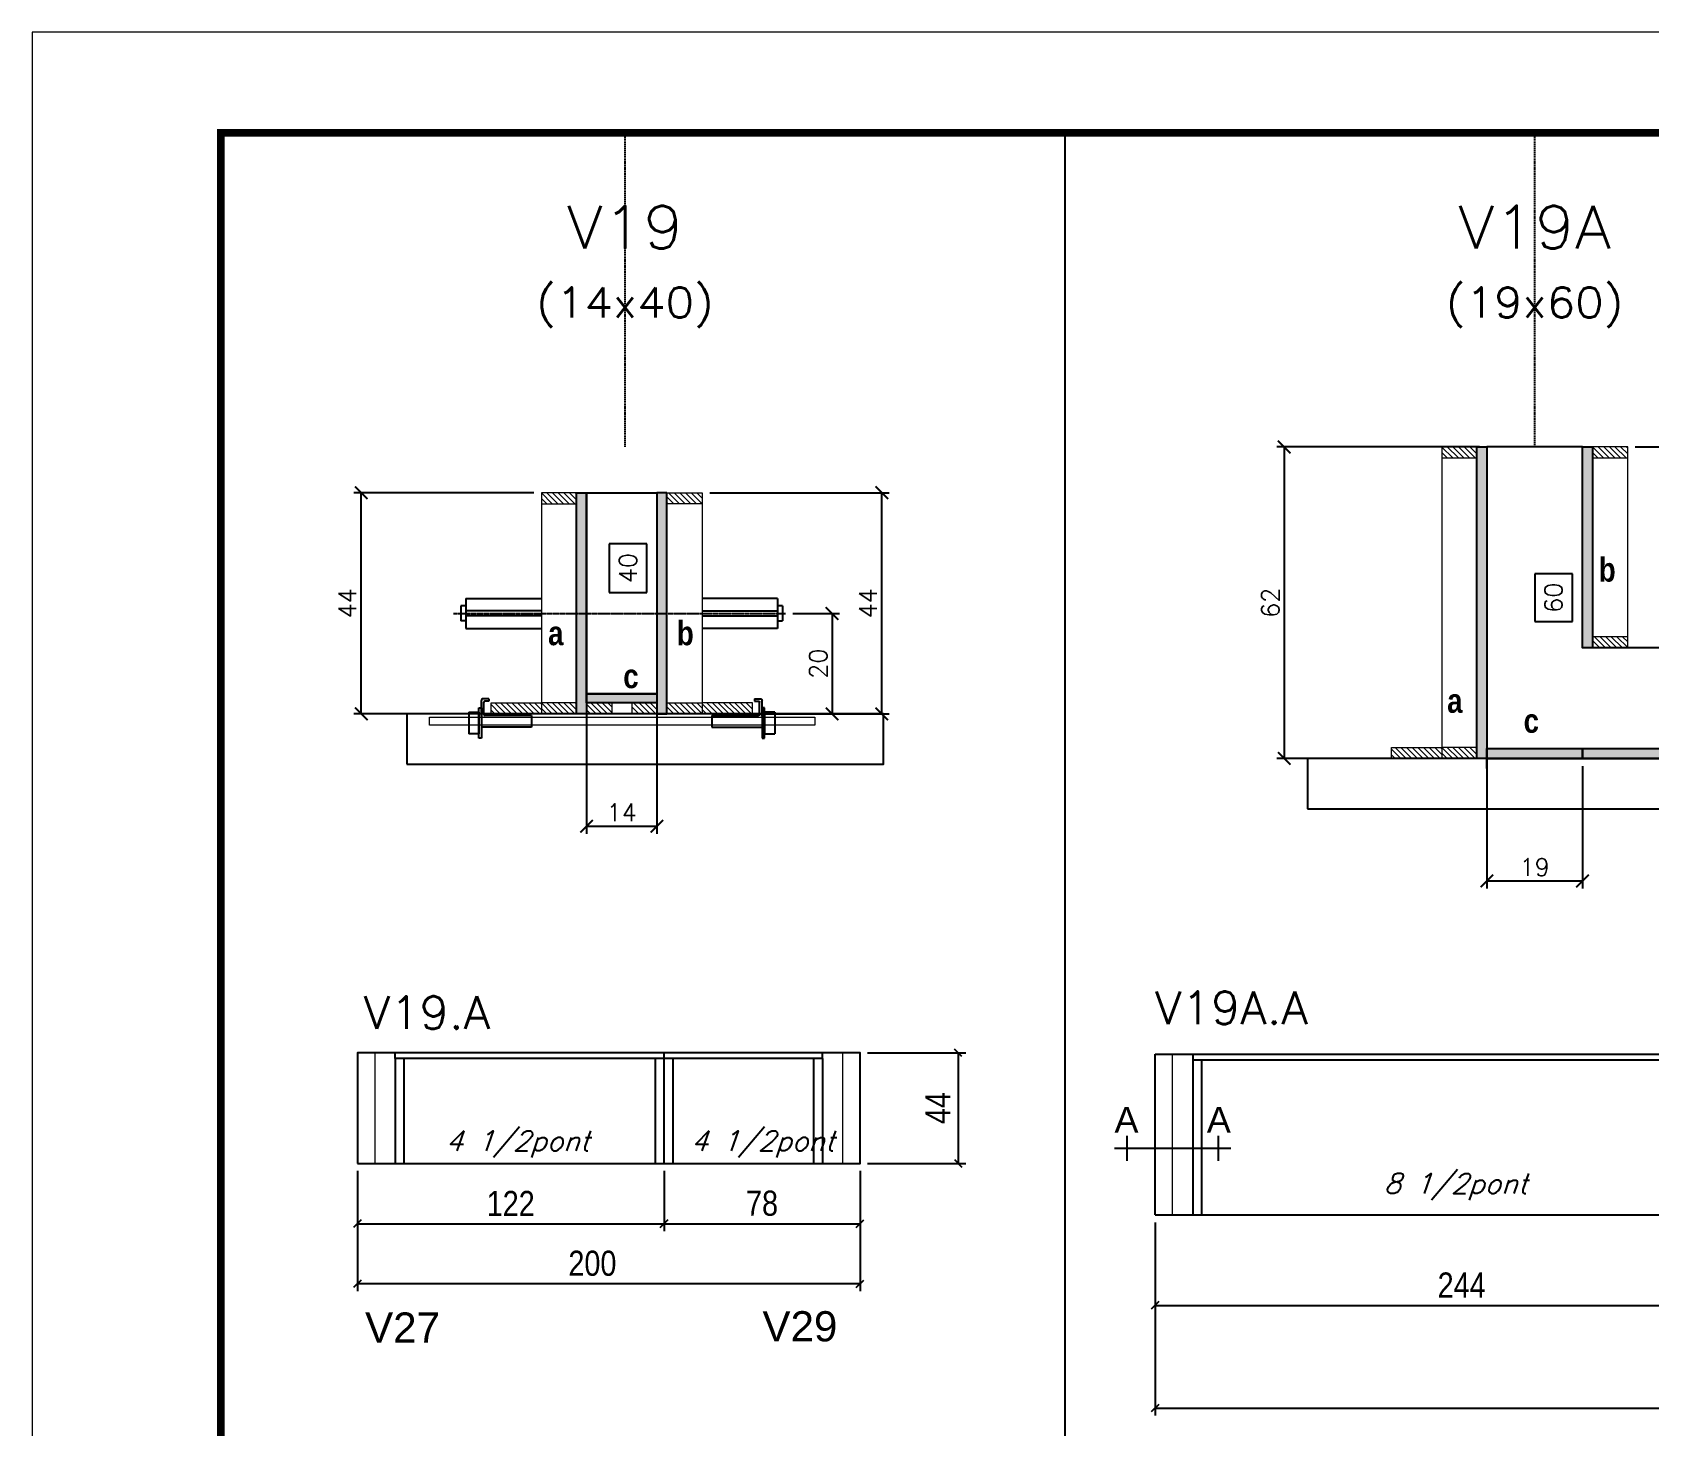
# Model space of a CAD drawing. Extents: x 137137 to 143418, y 10464 to 34486.
# Drawn here: x 138736 to 139379, y 30486 to 31040 of the extents above; entities that cross this region are included whole.
import ezdxf
from ezdxf.enums import TextEntityAlignment as Align

# ---------------------------------------------------------------- set-up
doc = ezdxf.new("R2010")
doc.units = 0
doc.linetypes.add('DASHED', pattern=[0.75, 0.5, -0.25])
doc.linetypes.add('HIDDEN', pattern=[0.375, 0.25, -0.125])
for name, color, linetype in [('5', 5, 'Continuous'), ('barrote', 251, 'Continuous'), ('COTA', 241, 'Continuous'), ('Cota Seção (2x)', 4, 'Continuous'), ('cotas', 4, 'Continuous'), ('detalhes', 4, 'Continuous'), ('Painéis', 200, 'Continuous'), ('presilha', 1, 'Continuous'), ('SARR_2.2x7', 40, 'Continuous'), ('SARR_3.5x7', 81, 'Continuous'), ('TENSOR', 3, 'Continuous'), ('texto', 7, 'Continuous'), ('Texto de Titulo', 7, 'Continuous'), ('Texto Qtd Sarr', 242, 'Continuous')]:
    doc.layers.add(name, color=color, linetype=linetype)
for name, color, linetype, lineweight in [('CONCRETO', 251, 'Continuous', 25), ('Folhas', 255, 'Continuous', 9), ('Hachura', 251, 'Continuous', 9), ('Madeira', 126, 'Continuous', 18), ('Sarr 2.2x7', 40, 'Continuous', 9), ('SARRAFO DE PRESSAO', 251, 'DASHED', 9), ('SCO-___-LAJ', 2, 'Continuous', 0), ('Texto Seção', 7, 'Continuous', 15)]:
    doc.layers.add(name, color=color, linetype=linetype, lineweight=lineweight)
doc.styles.add('ARIAL', font='arial.ttf')
doc.styles.add('COTA TECNICA', font='techl___.ttf', dxfattribs={"height": 10})
doc.styles.add('REGUA-120', font='ROMANS.shx', dxfattribs={"height": 15})
doc.styles.add('Romans', font='romans.shx')
doc.styles.get("Standard").update_dxf_attribs({"font": 'arial.ttf'})
doc.styles.add('TECNICA', font='techb___.ttf', dxfattribs={"height": 10})
doc.dimstyles.new('Cota Seção (2x)', dxfattribs={"dimtxt": 7, "dimasz": 5, "dimexe": 3, "dimexo": 3, "dimgap": 2, "dimtad": 3, "dimdec": 1, "dimlfac": 0.5, "dimzin": 12, "dimdsep": 46, "dimtxsty": 'Romans', "dimblk": 'ARCHTICK', "dimcen": 0, "dimclrd": 4, "dimclre": 4, "dimclrt": 1, "dimadec": 1, "dimazin": 3, "dimtfac": 1, "dimtdec": 1, "dimtmove": 0, "dimatfit": 3, "dimldrblk": 'OBLIQUE', "dimfxl": 1, "dimtolj": 1, "dimtzin": 12, "dimarcsym": 0})
doc.dimstyles.new('Cota Seção interna', dxfattribs={"dimtxt": 7, "dimasz": 6, "dimexe": 0.18, "dimexo": 2, "dimgap": -4, "dimtad": 3, "dimdec": 1, "dimlfac": 0.5, "dimzin": 12, "dimdsep": 46, "dimtxsty": 'Romans', "dimblk": 'ARCHTICK', "dimcen": 0.09, "dimse1": 1, "dimse2": 1, "dimsd1": 1, "dimsd2": 1, "dimclrd": 180, "dimclre": 5, "dimclrt": 1, "dimadec": 0, "dimazin": 3, "dimtfac": 1, "dimtdec": 1, "dimtofl": 0, "dimtmove": 0, "dimatfit": 3, "dimldrblk": 'ARCHTICK', "dimfxl": 1, "dimtolj": 1, "dimtzin": 0, "dimarcsym": 0})
doc.dimstyles.new('PAINEL', dxfattribs={"dimtxt": 10, "dimasz": 3, "dimexe": 3, "dimexo": 3, "dimgap": 3, "dimtad": 1, "dimdec": 1, "dimzin": 12, "dimdsep": 46, "dimtxsty": 'COTA TECNICA', "dimblk1": 'OBLIQUE', "dimblk2": 'OBLIQUE', "dimsah": 1, "dimcen": 0.9, "dimclrd": 4, "dimclre": 4, "dimclrt": 240, "dimadec": 1, "dimazin": 3, "dimtfac": 1, "dimtdec": 1, "dimtmove": 0, "dimatfit": 3, "dimfxl": 1, "dimtolj": 1, "dimtzin": 12, "dimarcsym": 0})
pattern_1 = [(315, (161902.9558, 22539.1741), (1.12253202, 1.12253202), [])]
pattern_2 = [(315, (161912.9558, 22539.1741), (1.12253202, 1.12253202), [])]
pattern_3 = [(315, (162271.2363, 22447.807), (1.12253202, 1.12253202), [])]

# ---------------------------------------------------------------- blocks, each defined once
blk = doc.blocks.new('9999999999')
at = {"layer": 'Folhas'}
blk.add_lwpolyline([(98138.98, 34190.21), (99623.98, 34190.21), (99623.98, 35240.21), (98138.98, 35240.21)], close=True, dxfattribs=at)
at = {"layer": 'Folhas', "color": 30, "const_width": 3}
blk.add_lwpolyline([(98213.98, 34230.21), (99583.98, 34230.21), (99583.98, 35200.21), (98213.98, 35200.21)], close=True, dxfattribs=at)
blk = doc.blocks.new('titulo1')
at = {"layer": 'Defpoints', "color": 252, "linetype": 'HIDDEN', "ltscale": 2}
blk.add_line((0, 0), (0, 125), dxfattribs=at)
at = {"layer": 'Defpoints', "style": 'Romans', "oblique": 15}
blk.add_attdef('FOLHA', text='', height=10, dxfattribs=at).set_placement((0, 15.58), align=Align.MIDDLE_CENTER)
at = {"layer": 'Texto Qtd Sarr', "color": 3, "style": 'Romans', "oblique": 15}
for tag, height, p in [('TITULO', 17, (0, 71.45)), ('SEÇÃO', 12, (0, 41.55))]:
    blk.add_attdef(tag, text='', height=height, dxfattribs=at).set_placement(p, align=Align.MIDDLE_CENTER)
blk = doc.blocks.new('_ArchTick')
at = {"color": 0, "linetype": 'ByBlock', "const_width": 0.15}
blk.add_lwpolyline([(-0.5, -0.5), (0.5, 0.5)], dxfattribs=at)
blk = doc.blocks.new('*D21')
at = {"layer": 'COTA', "color": 4, "lineweight": -2, "transparency": 16777216}
for p, q in [((138935.34, 30856.82), (138863.69, 30856.82)), ((138866.69, 30768.82), (138866.69, 30856.82)), ((138915.34, 30768.82), (138863.69, 30768.82))]:
    blk.add_line(p, q, dxfattribs=at)
at = {"layer": 'Defpoints', "color": 0, "transparency": 16777216}
for p in [(138866.69, 30856.82), (138938.34, 30856.82), (138918.34, 30768.82)]:
    blk.add_point(p, dxfattribs=at)
at = {"layer": 'COTA', "color": 4, "lineweight": -2, "transparency": 16777216, "xscale": 5, "yscale": 5, "zscale": 5}
for p, rotation in [((138866.69, 30856.82), 90), ((138866.69, 30768.82), 270)]:
    blk.add_blockref('_ArchTick', p, dxfattribs=dict(at, rotation=rotation))
at = {"layer": 'COTA', "color": 1, "transparency": 16777216, "insert": (138861.19, 30812.82), "char_height": 7, "attachment_point": 5, "rotation": 90, "style": 'Romans'}
blk.add_mtext('\\A1;44', dxfattribs=at)
blk = doc.blocks.new('_Oblique')
at = {"color": 0, "linetype": 'ByBlock', "lineweight": -2}
blk.add_line((-0.5, -0.5), (0.5, 0.5), dxfattribs=at)
blk = doc.blocks.new('*D22')
at = {"layer": 'COTA', "color": 4, "lineweight": -2, "transparency": 16777216}
for p, q in [((139005.33, 30856.82), (139076.81, 30856.82)), ((139073.81, 30768.82), (139073.81, 30856.82)), ((139025.34, 30768.82), (139076.81, 30768.82))]:
    blk.add_line(p, q, dxfattribs=at)
at = {"layer": 'Defpoints', "color": 0, "transparency": 16777216}
for p in [(139002.33, 30856.82), (139073.81, 30856.82), (139022.34, 30768.82)]:
    blk.add_point(p, dxfattribs=at)
at = {"layer": 'COTA', "color": 4, "lineweight": -2, "transparency": 16777216, "xscale": 5, "yscale": 5, "zscale": 5}
for p, rotation in [((139073.81, 30856.82), 90), ((139073.81, 30768.82), 270)]:
    blk.add_blockref('_ArchTick', p, dxfattribs=dict(at, rotation=rotation))
at = {"layer": 'COTA', "color": 1, "transparency": 16777216, "insert": (139068.31, 30812.82), "char_height": 7, "attachment_point": 5, "rotation": 90, "style": 'Romans'}
blk.add_mtext('\\A1;44', dxfattribs=at)
blk = doc.blocks.new('*D23')
at = {"layer": 'Cota Seção (2x)', "color": 180, "lineweight": -2, "transparency": 16777216}
for p, q in [((138980.34, 30836.48), (138965.34, 30836.48)), ((138965.34, 30836.48), (138965.34, 30817.15)), ((138980.34, 30817.15), (138980.34, 30836.48)), ((138965.34, 30817.15), (138980.34, 30817.15))]:
    blk.add_line(p, q, dxfattribs=at)
at = {"layer": 'Defpoints', "color": 0, "transparency": 16777216}
for p in [(138984.33, 30856.82), (138984.34, 30856.82), (138984.34, 30776.82)]:
    blk.add_point(p, dxfattribs=at)
at = {"layer": 'Cota Seção (2x)', "color": 1, "transparency": 16777216, "insert": (138972.84, 30826.82), "char_height": 7, "attachment_point": 5, "rotation": 90, "style": 'Romans'}
blk.add_mtext('\\A1;40', dxfattribs=at)
blk = doc.blocks.new('PRESILHA METÁLICA 1')
at = {"layer": 'presilha'}
for p, q in [((7.5, 10.64), (7.5, 19.86)), ((12, 21), (8.64, 21)), ((12, 19.5), (9.57, 19.5)), ((12, 21), (12, 19.5)), ((0, 13), (6, 13)), ((0, 13), (0, 0)), ((6, 15.5), (7.5, 15.5)), ((6, -2.5), (6, 15.5)), ((6, 13), (6, 0)), ((7.5, 15.5), (7.5, -2.5)), ((9, 11.57), (9, 18.93)), ((37.5, 11), (9.57, 11)), ((37.5, 11), (37.5, 4.1)), ((6, 0), (0, 0)), ((37.5, 4.1), (7.5, 4.1)), ((7.5, -2.5), (6, -2.5))]:
    blk.add_line(p, q, dxfattribs=at)
for centre, radius, start, end in [((8.64, 19.86), 1.14, 90, 180), ((9.57, 18.93), 0.57, 90, 180), ((9.57, 11.57), 0.57, 180, 270)]:
    blk.add_arc(centre, radius, start, end, dxfattribs=at)
blk = doc.blocks.new('*D24')
at = {"layer": 'COTA', "color": 4, "lineweight": -2, "transparency": 16777216}
for p, q in [((138956.34, 30770.22), (138956.34, 30721.09)), ((138984.34, 30770.22), (138984.34, 30721.09)), ((138956.34, 30724.09), (138984.34, 30724.09))]:
    blk.add_line(p, q, dxfattribs=at)
at = {"layer": 'Defpoints', "color": 0, "transparency": 16777216}
for p in [(138956.34, 30773.22), (138984.34, 30773.22), (138984.34, 30724.09)]:
    blk.add_point(p, dxfattribs=at)
at = {"layer": 'COTA', "color": 4, "lineweight": -2, "transparency": 16777216, "xscale": 5, "yscale": 5, "zscale": 5, "rotation": 180}
blk.add_blockref('_ArchTick', (138956.34, 30724.09), dxfattribs=at)
at = {"layer": 'COTA', "color": 4, "lineweight": -2, "transparency": 16777216, "xscale": 5, "yscale": 5, "zscale": 5}
blk.add_blockref('_ArchTick', (138984.34, 30724.09), dxfattribs=at)
at = {"layer": 'COTA', "color": 1, "transparency": 16777216, "insert": (138970.34, 30729.59), "char_height": 7, "attachment_point": 5, "style": 'Romans'}
blk.add_mtext('\\A1;14', dxfattribs=at)
blk = doc.blocks.new('*D392')
at = {"layer": 'COTA', "color": 4, "lineweight": -2, "transparency": 16777216}
for p, q in [((139038.47, 30808.79), (139057.02, 30808.79)), ((139054.02, 30808.79), (139054.02, 30768.82)), ((139038.47, 30768.82), (139057.02, 30768.82))]:
    blk.add_line(p, q, dxfattribs=at)
at = {"layer": 'Defpoints', "color": 0, "transparency": 16777216}
for p in [(139035.47, 30808.79), (139035.47, 30768.82), (139054.02, 30768.82)]:
    blk.add_point(p, dxfattribs=at)
at = {"layer": 'COTA', "color": 4, "lineweight": -2, "transparency": 16777216, "xscale": 5, "yscale": 5, "zscale": 5}
for p, rotation in [((139054.02, 30808.79), 90), ((139054.02, 30768.82), 270)]:
    blk.add_blockref('_ArchTick', p, dxfattribs=dict(at, rotation=rotation))
at = {"layer": 'COTA', "color": 1, "transparency": 16777216, "insert": (139048.52, 30788.8), "char_height": 7, "attachment_point": 5, "rotation": 90, "style": 'Romans'}
blk.add_mtext('\\A1;20', dxfattribs=at)
blk = doc.blocks.new('*D393')
at = {"layer": 'cotas', "color": 4, "linetype": 'ByBlock', "lineweight": -2, "transparency": 16777216}
for p, q in [((138865.16, 30586.93), (138865.16, 30539.02)), ((139065.16, 30586.93), (139065.16, 30539.02)), ((139065.16, 30542.02), (138865.16, 30542.02))]:
    blk.add_line(p, q, dxfattribs=at)
at = {"layer": 'Defpoints', "color": 0, "linetype": 'ByBlock', "transparency": 16777216}
for p in [(138865.16, 30589.93), (139065.16, 30589.93), (138865.16, 30542.02)]:
    blk.add_point(p, dxfattribs=at)
at = {"layer": 'cotas', "color": 4, "linetype": 'ByBlock', "lineweight": -2, "transparency": 16777216, "xscale": 3, "yscale": 3, "zscale": 3, "rotation": 180}
blk.add_blockref('_Oblique', (138865.16, 30542.02), dxfattribs=at)
at = {"layer": 'cotas', "color": 4, "linetype": 'ByBlock', "lineweight": -2, "transparency": 16777216, "xscale": 3, "yscale": 3, "zscale": 3}
blk.add_blockref('_Oblique', (139065.16, 30542.02), dxfattribs=at)
at = {"layer": 'cotas', "color": 240, "linetype": 'ByBlock', "transparency": 16777216, "insert": (138958.66, 30550.12), "char_height": 10, "attachment_point": 5, "style": 'COTA TECNICA'}
blk.add_mtext('\\A1;200', dxfattribs=at)
blk = doc.blocks.new('*D32')
at = {"layer": 'cotas', "color": 4, "linetype": 'ByBlock', "lineweight": -2, "transparency": 16777216}
for p, q in [((139068.16, 30633.93), (139107.22, 30633.93)), ((139104.22, 30633.93), (139104.22, 30589.93)), ((139068.16, 30589.93), (139107.22, 30589.93))]:
    blk.add_line(p, q, dxfattribs=at)
at = {"layer": 'Defpoints', "color": 0, "linetype": 'ByBlock', "transparency": 16777216}
for p in [(139065.16, 30633.93), (139065.16, 30589.93), (139104.22, 30589.93)]:
    blk.add_point(p, dxfattribs=at)
at = {"layer": 'cotas', "color": 4, "linetype": 'ByBlock', "lineweight": -2, "transparency": 16777216, "xscale": 3, "yscale": 3, "zscale": 3}
for p, rotation in [((139104.22, 30633.93), 90), ((139104.22, 30589.93), 270)]:
    blk.add_blockref('_Oblique', p, dxfattribs=dict(at, rotation=rotation))
at = {"layer": 'cotas', "color": 240, "linetype": 'ByBlock', "transparency": 16777216, "insert": (139096.15, 30611.93), "char_height": 10, "attachment_point": 5, "rotation": 90, "style": 'COTA TECNICA'}
blk.add_mtext('\\A1;44', dxfattribs=at)
blk = doc.blocks.new('*D394')
at = {"layer": 'cotas', "color": 4, "linetype": 'ByBlock', "lineweight": -2, "transparency": 16777216}
for p, q in [((138865.16, 30586.93), (138865.16, 30562.92)), ((138987.16, 30586.93), (138987.16, 30562.92)), ((138865.16, 30565.92), (138987.16, 30565.92))]:
    blk.add_line(p, q, dxfattribs=at)
at = {"layer": 'Defpoints', "color": 0, "linetype": 'ByBlock', "transparency": 16777216}
for p in [(138865.16, 30589.93), (138987.16, 30589.93), (138987.16, 30565.92)]:
    blk.add_point(p, dxfattribs=at)
at = {"layer": 'cotas', "color": 4, "linetype": 'ByBlock', "lineweight": -2, "transparency": 16777216, "xscale": 3, "yscale": 3, "zscale": 3, "rotation": 180}
blk.add_blockref('_Oblique', (138865.16, 30565.92), dxfattribs=at)
at = {"layer": 'cotas', "color": 4, "linetype": 'ByBlock', "lineweight": -2, "transparency": 16777216, "xscale": 3, "yscale": 3, "zscale": 3}
blk.add_blockref('_Oblique', (138987.16, 30565.92), dxfattribs=at)
at = {"layer": 'cotas', "color": 240, "linetype": 'ByBlock', "transparency": 16777216, "insert": (138926.16, 30573.98), "char_height": 10, "attachment_point": 5, "style": 'COTA TECNICA'}
blk.add_mtext('\\A1;122', dxfattribs=at)
blk = doc.blocks.new('*D395')
at = {"layer": 'cotas', "color": 4, "linetype": 'ByBlock', "lineweight": -2, "transparency": 16777216}
for p, q in [((138987.16, 30586.93), (138987.16, 30562.92)), ((139065.16, 30586.93), (139065.16, 30562.92)), ((138987.16, 30565.92), (139065.16, 30565.92))]:
    blk.add_line(p, q, dxfattribs=at)
at = {"layer": 'Defpoints', "color": 0, "linetype": 'ByBlock', "transparency": 16777216}
for p in [(138987.16, 30589.93), (139065.16, 30589.93), (139065.16, 30565.92)]:
    blk.add_point(p, dxfattribs=at)
at = {"layer": 'cotas', "color": 4, "linetype": 'ByBlock', "lineweight": -2, "transparency": 16777216, "xscale": 3, "yscale": 3, "zscale": 3, "rotation": 180}
blk.add_blockref('_Oblique', (138987.16, 30565.92), dxfattribs=at)
at = {"layer": 'cotas', "color": 4, "linetype": 'ByBlock', "lineweight": -2, "transparency": 16777216, "xscale": 3, "yscale": 3, "zscale": 3}
blk.add_blockref('_Oblique', (139065.16, 30565.92), dxfattribs=at)
at = {"layer": 'cotas', "color": 240, "linetype": 'ByBlock', "transparency": 16777216, "insert": (139026.16, 30574.02), "char_height": 10, "attachment_point": 5, "style": 'COTA TECNICA'}
blk.add_mtext('\\A1;78', dxfattribs=at)
blk = doc.blocks.new('*D399')
at = {"layer": 'cotas', "color": 4, "linetype": 'ByBlock', "lineweight": -2, "transparency": 16777216}
for p, q in [((139182.56, 30566.4), (139182.56, 30530.44)), ((139426.56, 30566.4), (139426.56, 30530.44)), ((139182.56, 30533.44), (139426.56, 30533.44))]:
    blk.add_line(p, q, dxfattribs=at)
at = {"layer": 'Defpoints', "color": 0, "linetype": 'ByBlock', "transparency": 16777216}
for p in [(139182.56, 30569.4), (139426.56, 30569.4), (139426.56, 30533.44)]:
    blk.add_point(p, dxfattribs=at)
at = {"layer": 'cotas', "color": 4, "linetype": 'ByBlock', "lineweight": -2, "transparency": 16777216, "xscale": 3, "yscale": 3, "zscale": 3, "rotation": 180}
blk.add_blockref('_Oblique', (139182.56, 30533.44), dxfattribs=at)
at = {"layer": 'cotas', "color": 4, "linetype": 'ByBlock', "lineweight": -2, "transparency": 16777216, "xscale": 3, "yscale": 3, "zscale": 3}
blk.add_blockref('_Oblique', (139426.56, 30533.44), dxfattribs=at)
at = {"layer": 'cotas', "color": 240, "linetype": 'ByBlock', "transparency": 16777216, "insert": (139304.56, 30541.52), "char_height": 10, "attachment_point": 5, "style": 'COTA TECNICA'}
blk.add_mtext('\\A1;244', dxfattribs=at)
blk = doc.blocks.new('*D402')
at = {"layer": 'cotas', "color": 4, "linetype": 'ByBlock', "lineweight": -2, "transparency": 16777216}
for p, q in [((139182.56, 30566.4), (139182.56, 30489.54)), ((140095.92, 30566.4), (140095.92, 30489.54)), ((139182.56, 30492.54), (140095.92, 30492.54))]:
    blk.add_line(p, q, dxfattribs=at)
at = {"layer": 'Defpoints', "color": 0, "linetype": 'ByBlock', "transparency": 16777216}
for p in [(139182.56, 30569.4), (140095.92, 30569.4), (140095.92, 30492.54)]:
    blk.add_point(p, dxfattribs=at)
at = {"layer": 'cotas', "color": 4, "linetype": 'ByBlock', "lineweight": -2, "transparency": 16777216, "xscale": 3, "yscale": 3, "zscale": 3, "rotation": 180}
blk.add_blockref('_Oblique', (139182.56, 30492.54), dxfattribs=at)
at = {"layer": 'cotas', "color": 4, "linetype": 'ByBlock', "lineweight": -2, "transparency": 16777216, "xscale": 3, "yscale": 3, "zscale": 3}
blk.add_blockref('_Oblique', (140095.92, 30492.54), dxfattribs=at)
at = {"layer": 'cotas', "color": 240, "linetype": 'ByBlock', "transparency": 16777216, "insert": (139639.24, 30500.79), "char_height": 10, "attachment_point": 5, "style": 'COTA TECNICA'}
blk.add_mtext('\\A1;913.4', dxfattribs=at)
blk = doc.blocks.new('*D34')
at = {"layer": 'COTA', "color": 4, "lineweight": -2, "transparency": 16777216}
for p, q in [((139373.62, 30875.05), (139458.99, 30875.05)), ((139455.99, 30875.05), (139455.99, 30795.05)), ((139415.62, 30795.05), (139458.99, 30795.05))]:
    blk.add_line(p, q, dxfattribs=at)
at = {"layer": 'Defpoints', "color": 0, "transparency": 16777216}
for p in [(139370.62, 30875.05), (139412.62, 30795.05), (139455.99, 30795.05)]:
    blk.add_point(p, dxfattribs=at)
at = {"layer": 'COTA', "color": 4, "lineweight": -2, "transparency": 16777216, "xscale": 5, "yscale": 5, "zscale": 5}
for p, rotation in [((139455.99, 30875.05), 90), ((139455.99, 30795.05), 270)]:
    blk.add_blockref('_ArchTick', p, dxfattribs=dict(at, rotation=rotation))
at = {"layer": 'COTA', "color": 1, "transparency": 16777216, "insert": (139450.49, 30835.05), "char_height": 7, "attachment_point": 5, "rotation": 90, "style": 'Romans'}
blk.add_mtext('\\A1;40', dxfattribs=at)
blk = doc.blocks.new('*D36')
at = {"layer": 'Cota Seção (2x)', "color": 180, "lineweight": -2, "transparency": 16777216}
for p, q in [((139348.62, 30824.55), (139333.62, 30824.55)), ((139333.62, 30824.55), (139333.62, 30805.55)), ((139348.62, 30805.55), (139348.62, 30824.55)), ((139333.62, 30805.55), (139348.62, 30805.55))]:
    blk.add_line(p, q, dxfattribs=at)
at = {"layer": 'Defpoints', "color": 0, "transparency": 16777216}
for p in [(139352.62, 30875.05), (139352.62, 30875.05), (139352.62, 30755.05)]:
    blk.add_point(p, dxfattribs=at)
at = {"layer": 'Cota Seção (2x)', "color": 1, "transparency": 16777216, "insert": (139341.12, 30815.05), "char_height": 7, "attachment_point": 5, "rotation": 90, "style": 'Romans'}
blk.add_mtext('\\A1;60', dxfattribs=at)
blk = doc.blocks.new('*D37')
at = {"layer": 'COTA', "color": 4, "lineweight": -2, "transparency": 16777216}
for p, q in [((139311.62, 30875.05), (139230.96, 30875.05)), ((139233.96, 30875.05), (139233.96, 30751.05)), ((139278.02, 30751.05), (139230.96, 30751.05))]:
    blk.add_line(p, q, dxfattribs=at)
at = {"layer": 'Defpoints', "color": 0, "transparency": 16777216}
for p in [(139314.62, 30875.05), (139233.96, 30751.05), (139281.02, 30751.05)]:
    blk.add_point(p, dxfattribs=at)
at = {"layer": 'COTA', "color": 4, "lineweight": -2, "transparency": 16777216, "xscale": 5, "yscale": 5, "zscale": 5}
for p, rotation in [((139233.96, 30875.05), 90), ((139233.96, 30751.05), 270)]:
    blk.add_blockref('_ArchTick', p, dxfattribs=dict(at, rotation=rotation))
at = {"layer": 'COTA', "color": 1, "transparency": 16777216, "insert": (139228.46, 30813.05), "char_height": 7, "attachment_point": 5, "rotation": 90, "style": 'Romans'}
blk.add_mtext('\\A1;62', dxfattribs=at)
blk = doc.blocks.new('*D38')
at = {"layer": 'COTA', "color": 4, "lineweight": -2, "transparency": 16777216}
for p, q in [((139314.62, 30748.05), (139314.62, 30699.32)), ((139352.62, 30748.05), (139352.62, 30699.32)), ((139314.62, 30702.32), (139352.62, 30702.32))]:
    blk.add_line(p, q, dxfattribs=at)
at = {"layer": 'Defpoints', "color": 0, "transparency": 16777216}
for p in [(139314.62, 30751.05), (139352.62, 30751.05), (139352.62, 30702.32)]:
    blk.add_point(p, dxfattribs=at)
at = {"layer": 'COTA', "color": 4, "lineweight": -2, "transparency": 16777216, "xscale": 5, "yscale": 5, "zscale": 5, "rotation": 180}
blk.add_blockref('_ArchTick', (139314.62, 30702.32), dxfattribs=at)
at = {"layer": 'COTA', "color": 4, "lineweight": -2, "transparency": 16777216, "xscale": 5, "yscale": 5, "zscale": 5}
blk.add_blockref('_ArchTick', (139352.62, 30702.32), dxfattribs=at)
at = {"layer": 'COTA', "color": 1, "transparency": 16777216, "insert": (139333.62, 30707.82), "char_height": 7, "attachment_point": 5, "style": 'Romans'}
blk.add_mtext('\\A1;19', dxfattribs=at)

msp = doc.modelspace()

# ---------------------------------------------------------------- hatches: boundary and pattern name
at = {"layer": 'Hachura'}
h = msp.add_hatch(dxfattribs=at)
h.set_pattern_fill('ANSI31', color=256, scale=0.5, angle=270, style=0)
h.set_pattern_definition([(315, (162271.2363, 22567.407), (1.12253202, 1.12253202), [])])
h.paths.add_polyline_path([(139310.62, 30870.65), (139310.62, 30875.05), (139296.62, 30875.05), (139296.62, 30870.65)])
h = msp.add_hatch(color=256, dxfattribs=at)
h.dxf.hatch_style = 1
h.paths.add_polyline_path([(139310.62, 30875.05), (139314.62, 30875.05), (139314.62, 30751.05), (139310.62, 30751.05)])
h = msp.add_hatch(color=256, dxfattribs=at)
h.dxf.hatch_style = 1
h.paths.add_polyline_path([(139356.62, 30795.05), (139352.62, 30795.05), (139352.62, 30875.05), (139356.62, 30875.05)])
h = msp.add_hatch(dxfattribs=at)
h.set_pattern_fill('ANSI31', color=256, scale=0.5, angle=270, style=0)
h.set_pattern_definition(pattern_3)
h.paths.add_polyline_path([(139356.62, 30875.05), (139356.62, 30870.65), (139370.62, 30870.65), (139370.62, 30875.05)])
h = msp.add_hatch(dxfattribs=at)
h.set_pattern_fill('ANSI31', color=256, scale=0.5, angle=270, style=0)
h.set_pattern_definition([(315, (161912.9558, 22549.1741), (1.12253202, 1.12253202), [])])
h.paths.add_polyline_path([(138952.34, 30852.42), (138952.34, 30856.82), (138938.34, 30856.82), (138938.34, 30852.42)])
h = msp.add_hatch(color=256, dxfattribs=at)
h.dxf.hatch_style = 1
h.paths.add_polyline_path([(138952.34, 30856.82), (138956.34, 30856.82), (138956.34, 30768.82), (138952.34, 30768.82)])
h = msp.add_hatch(color=256, dxfattribs=at)
h.dxf.hatch_style = 1
h.paths.add_polyline_path([(138988.33, 30856.82), (138984.33, 30856.82), (138984.34, 30768.82), (138988.34, 30768.82)])
h = msp.add_hatch(dxfattribs=at)
h.set_pattern_fill('ANSI31', color=256, scale=0.5, angle=270, style=0)
h.set_pattern_definition([(315, (161902.9655, 22549.1741), (1.12253202, 1.12253202), [])])
h.paths.add_polyline_path([(138988.33, 30852.42), (138988.33, 30856.82), (139002.33, 30856.82), (139002.33, 30852.42)])
h = msp.add_hatch(dxfattribs=at)
h.set_pattern_fill('ANSI31', color=256, scale=0.5, angle=270, style=0)
h.set_pattern_definition([(315, (162271.2363, 22523.407), (1.12253202, 1.12253202), [])])
h.paths.add_polyline_path([(139356.62, 30799.45), (139356.62, 30795.05), (139370.62, 30795.05), (139370.62, 30799.45)])
h = msp.add_hatch(color=256, dxfattribs=at)
h.dxf.hatch_style = 1
h.paths.add_polyline_path([(138956.34, 30773.22), (138956.34, 30776.82), (138984.34, 30776.82), (138984.34, 30773.22)])
h = msp.add_hatch(dxfattribs=at)
h.set_pattern_fill('ANSI31', color=256, scale=0.5, angle=270, style=0)
h.set_pattern_definition(pattern_2)
h.paths.add_polyline_path([(138918.34, 30768.82), (138918.34, 30773.22), (138938.34, 30773.22), (138938.34, 30768.82)])
h = msp.add_hatch(dxfattribs=at)
h.set_pattern_fill('ANSI31', color=256, scale=0.5, angle=270, style=0)
h.set_pattern_definition([(315, (161912.9558, 22465.5741), (1.12253202, 1.12253202), [])])
h.paths.add_polyline_path([(138952.34, 30768.82), (138952.34, 30773.22), (138938.34, 30773.22), (138938.34, 30768.82)])
h = msp.add_hatch(dxfattribs=at)
h.set_pattern_fill('ANSI31', color=256, scale=0.5, angle=270, style=0)
h.set_pattern_definition(pattern_2)
h.paths.add_polyline_path([(138956.34, 30768.82), (138956.34, 30773.22), (138966.34, 30773.22), (138966.34, 30768.82)])
h = msp.add_hatch(dxfattribs=at)
h.set_pattern_fill('ANSI31', color=256, scale=0.5, angle=270, style=0)
h.set_pattern_definition(pattern_1)
h.paths.add_polyline_path([(138984.34, 30768.82), (138984.34, 30773.22), (138974.34, 30773.22), (138974.34, 30768.82)])
h = msp.add_hatch(dxfattribs=at)
h.set_pattern_fill('ANSI31', color=256, scale=0.5, angle=270, style=0)
h.set_pattern_definition([(315, (161902.9558, 22465.5741), (1.12253202, 1.12253202), [])])
h.paths.add_polyline_path([(138988.34, 30768.82), (138988.34, 30773.22), (139002.34, 30773.22), (139002.34, 30768.82)])
h = msp.add_hatch(dxfattribs=at)
h.set_pattern_fill('ANSI31', color=256, scale=0.5, angle=270, style=0)
h.set_pattern_definition(pattern_1)
h.paths.add_polyline_path([(139022.34, 30768.82), (139022.34, 30773.22), (139002.34, 30773.22), (139002.34, 30768.82)])
h = msp.add_hatch(dxfattribs=at)
h.set_pattern_fill('ANSI31', color=256, scale=0.5, angle=270, style=0)
h.set_pattern_definition([(315, (162271.2363, 22521.407), (1.12253202, 1.12253202), [])])
h.paths.add_polyline_path([(139276.62, 30751.05), (139276.62, 30755.45), (139296.62, 30755.45), (139296.62, 30751.05)])
h = msp.add_hatch(dxfattribs=at)
h.set_pattern_fill('ANSI31', color=256, scale=0.5, angle=270, style=0)
h.set_pattern_definition(pattern_3)
h.paths.add_polyline_path([(139310.62, 30751.05), (139310.62, 30755.45), (139296.62, 30755.45), (139296.62, 30751.05)])
h = msp.add_hatch(color=256, dxfattribs=at)
h.dxf.hatch_style = 1
h.paths.add_polyline_path([(139352.62, 30755.05), (139352.62, 30751.05), (139314.62, 30751.05), (139314.62, 30755.05)])
h = msp.add_hatch(color=256, dxfattribs=at)
h.dxf.hatch_style = 1
h.paths.add_polyline_path([(139412.62, 30755.05), (139412.62, 30751.05), (139352.62, 30751.05), (139352.62, 30755.05)])

# ---------------------------------------------------------------- linework, layer by layer
at = {"ltscale": 3}
for p, q in [((138906.34, 30811.79), (138906.34, 30805.79)), ((138908.34, 30811.79), (138906.34, 30811.79)), ((138908.34, 30814.79), (138908.34, 30802.79)), ((138908.34, 30814.79), (138938.34, 30814.79)), ((138938.34, 30809.79), (138908.34, 30809.79)), ((139032.33, 30814.79), (139002.33, 30814.79)), ((139002.33, 30809.79), (139032.33, 30809.79)), ((139032.33, 30814.79), (139032.33, 30802.79)), ((139034.33, 30811.79), (139032.33, 30811.79)), ((139034.33, 30811.79), (139034.33, 30805.79)), ((138908.34, 30805.79), (138906.34, 30805.79)), ((138938.34, 30807.79), (138908.34, 30807.79)), ((138908.34, 30802.79), (138938.34, 30802.79)), ((139002.33, 30807.79), (139032.33, 30807.79)), ((139032.33, 30802.79), (139002.33, 30802.79)), ((139032.33, 30805.79), (139034.33, 30805.79))]:
    msp.add_line(p, q, dxfattribs=at)
at = {"layer": 'barrote'}
for points in [[(138884.88, 30748.82), (139074.46, 30748.82), (139074.46, 30768.82), (138884.88, 30768.82)], [(139243.16, 30731.05), (139438.34, 30731.05), (139438.34, 30751.05), (139243.16, 30751.05)]]:
    msp.add_lwpolyline(points, close=True, dxfattribs=at)
at = {"layer": 'CONCRETO'}
for points in [[(139314.62, 30747.05), (139314.62, 30751.05), (139412.62, 30751.05), (139412.62, 30795.05), (139352.62, 30795.05), (139352.62, 30875.05), (139314.62, 30875.05), (139314.62, 30747.05)], [(138956.34, 30856.82), (138956.34, 30856.82), (138956.34, 30856.82), (138956.34, 30856.82), (138984.34, 30856.82), (138984.34, 30856.82), (138984.34, 30856.82), (138984.34, 30776.82), (138956.34, 30776.82), (138956.34, 30856.82)]]:
    msp.add_lwpolyline(points, close=True, dxfattribs=at)
at = {"layer": 'COTA', "linetype": 'ByBlock'}
msp.add_line((139146.61, 31000.05), (139146.61, 30229.29), dxfattribs=at)
at = {"layer": 'detalhes'}
for p, q in [((139171.39, 30600.9), (139171.39, 30590.9)), ((139207.73, 30600.9), (139207.73, 30590.9)), ((139212.73, 30595.9), (139166.39, 30595.9))]:
    msp.add_line(p, q, dxfattribs=at)
at = {"layer": 'Madeira'}
for points in [[(139310.62, 30870.65), (139310.62, 30875.05), (139296.62, 30875.05), (139296.62, 30870.65)], [(139310.62, 30875.05), (139296.62, 30875.05), (139296.62, 30751.05), (139310.62, 30751.05)], [(139356.62, 30875.05), (139356.62, 30870.65), (139370.62, 30870.65), (139370.62, 30875.05)], [(139356.62, 30795.05), (139370.62, 30795.05), (139370.62, 30875.05), (139356.62, 30875.05)], [(138952.34, 30852.42), (138952.34, 30856.82), (138938.34, 30856.82), (138938.34, 30852.42)], [(138952.34, 30856.82), (138938.34, 30856.82), (138938.34, 30768.82), (138952.34, 30768.82)], [(138988.33, 30852.42), (138988.33, 30856.82), (139002.33, 30856.82), (139002.33, 30852.42)], [(138988.33, 30856.82), (139002.33, 30856.82), (139002.34, 30768.82), (138988.34, 30768.82)], [(139356.62, 30799.45), (139356.62, 30795.05), (139370.62, 30795.05), (139370.62, 30799.45)], [(138918.34, 30768.82), (138918.34, 30773.22), (138938.34, 30773.22), (138938.34, 30768.82)], [(138952.34, 30768.82), (138952.34, 30773.22), (138938.34, 30773.22), (138938.34, 30768.82)], [(138956.34, 30768.82), (138956.34, 30773.22), (138966.34, 30773.22), (138966.34, 30768.82)], [(138984.34, 30768.82), (138984.34, 30773.22), (138974.34, 30773.22), (138974.34, 30768.82)], [(138988.34, 30768.82), (138988.34, 30773.22), (139002.34, 30773.22), (139002.34, 30768.82)], [(139022.34, 30768.82), (139022.34, 30773.22), (139002.34, 30773.22), (139002.34, 30768.82)], [(139276.62, 30751.05), (139276.62, 30755.45), (139296.62, 30755.45), (139296.62, 30751.05)], [(139310.62, 30751.05), (139310.62, 30755.45), (139296.62, 30755.45), (139296.62, 30751.05)]]:
    msp.add_lwpolyline(points, close=True, dxfattribs=at)
at = {"layer": 'Painéis', "linetype": 'ByBlock'}
for p, q in [((138987.16, 30589.93), (138987.16, 30633.93)), ((139182.56, 30633.4), (140095.92, 30633.4)), ((139182.56, 30569.4), (139182.56, 30633.4)), ((139182.56, 30569.4), (140095.92, 30569.4))]:
    msp.add_line(p, q, dxfattribs=at)
at = {"layer": 'Painéis'}
for points in [[(139310.62, 30875.05), (139314.62, 30875.05), (139314.62, 30751.05), (139310.62, 30751.05)], [(139356.62, 30795.05), (139352.62, 30795.05), (139352.62, 30875.05), (139356.62, 30875.05)], [(138952.34, 30856.82), (138956.34, 30856.82), (138956.34, 30768.82), (138952.34, 30768.82)], [(138988.33, 30856.82), (138984.33, 30856.82), (138984.34, 30768.82), (138988.34, 30768.82)], [(138956.34, 30773.22), (138956.34, 30776.82), (138984.34, 30776.82), (138984.34, 30773.22)], [(139352.62, 30755.05), (139352.62, 30751.05), (139314.62, 30751.05), (139314.62, 30755.05)], [(139412.62, 30755.05), (139412.62, 30751.05), (139352.62, 30751.05), (139352.62, 30755.05)]]:
    msp.add_lwpolyline(points, close=True, dxfattribs=at)
at = {"layer": 'Painéis', "linetype": 'ByBlock'}
msp.add_lwpolyline([(138865.16, 30589.93), (139065.16, 30589.93), (139065.16, 30633.93), (138865.16, 30633.93)], close=True, dxfattribs=at)
at = {"layer": 'Sarr 2.2x7'}
for p, q in [((138872.16, 30589.93), (138872.16, 30633.93)), ((139058.16, 30633.93), (139058.16, 30589.93)), ((139189.56, 30569.4), (139189.56, 30633.4))]:
    msp.add_line(p, q, dxfattribs=at)
at = {"layer": 'SARR_2.2x7', "linetype": 'Continuous'}
for p, q in [((138880.16, 30631.73), (138880.16, 30633.93)), ((138987.16, 30631.73), (138880.16, 30631.73)), ((139050.16, 30631.73), (138987.16, 30631.73)), ((139050.16, 30631.73), (139050.16, 30633.93)), ((139197.56, 30631.2), (139426.56, 30631.2))]:
    msp.add_line(p, q, dxfattribs=at)
at = {"layer": 'SARR_3.5x7'}
for p, q in [((138880.16, 30631.73), (138880.16, 30589.93)), ((138883.66, 30631.73), (138883.66, 30589.93)), ((138983.66, 30631.73), (138983.66, 30589.93)), ((138990.66, 30631.73), (138990.66, 30589.93)), ((139046.66, 30631.73), (139046.66, 30589.93)), ((139050.16, 30631.73), (139050.16, 30589.93)), ((139197.56, 30633.4), (139197.56, 30569.4)), ((139201.06, 30631.2), (139201.06, 30569.4))]:
    msp.add_line(p, q, dxfattribs=at)
at = {"layer": 'SCO-___-LAJ', "color": 1}
msp.add_lwpolyline([(138893.88, 30767.48), (139047.15, 30767.48), (139047.15, 30764.28), (138893.88, 30764.28)], close=True, dxfattribs=at)
at = {"layer": 'TENSOR', "linetype": 'HIDDEN', "ltscale": 0.5}
msp.add_line((138903.34, 30808.79), (139035.47, 30808.79), dxfattribs=at)

# ---------------------------------------------------------------- block references
at = {"layer": 'presilha', "yscale": 0.6666666666666666, "zscale": 0.6666666666666666}
for p, xscale in [((138909.47, 30760.85), 0.6666666666666666), ((139031.2, 30760.85), -0.6666666666666666)]:
    msp.add_blockref('PRESILHA METÁLICA 1', p, dxfattribs=dict(at, xscale=xscale))
at = {"layer": 'SARRAFO DE PRESSAO', "color": 6, "linetype": 'ByBlock'}
msp.add_blockref('9999999999', (40596.81, -4200.15), dxfattribs=at)
at = {"layer": 'Texto Seção'}
ref = msp.add_blockref('titulo1', (138971.66, 30875.05), dxfattribs=at)
ref.add_attrib('TITULO', 'V19', dxfattribs={"layer": 'Texto de Titulo', "color": 7, "height": 17, "style": 'Romans', "width": 1.1}).set_placement((138971.66, 30962.55), align=Align.MIDDLE_CENTER)
ref.add_attrib('SEÇÃO', '(14x40)', dxfattribs={"layer": 'Texto de Titulo', "color": 7, "height": 12, "style": 'Romans', "width": 1.1}).set_placement((138971.66, 30932.55), align=Align.MIDDLE_CENTER)
ref = msp.add_blockref('titulo1', (139333.62, 30875.05), dxfattribs=at)
ref.add_attrib('TITULO', 'V19A', dxfattribs={"layer": 'Texto de Titulo', "color": 7, "height": 17, "style": 'Romans', "width": 1.1}).set_placement((139333.62, 30962.55), align=Align.MIDDLE_CENTER)
ref.add_attrib('SEÇÃO', '(19x60)', dxfattribs={"layer": 'Texto de Titulo', "color": 7, "height": 12, "style": 'Romans', "width": 1.1}).set_placement((139333.62, 30932.55), align=Align.MIDDLE_CENTER)

# ---------------------------------------------------------------- texts
at = {"layer": '5', "linetype": 'Continuous'}
for s, p in [('V27', (138868.2, 30518.61)), ('V29', (139026.32, 30519.11))]:
    msp.add_text(s, height=12, rotation=0.00004, dxfattribs=at).set_placement(p)
at = {"layer": 'detalhes', "style": 'TECNICA'}
for s, p in [('b', (139359.13, 30821.44)), ('a', (138941.03, 30796.15)), ('b', (138992.27, 30796.14)), ('c', (138970.94, 30779.05)), ('a', (139298.79, 30769.25)), ('c', (139329.22, 30761.29))]:
    msp.add_text(s, height=9.6, dxfattribs=at).set_placement(p)
at = {"layer": 'detalhes', "color": 0, "linetype": 'Continuous', "style": 'ARIAL'}
for p in [(139171.19, 30607.31), (139207.93, 30607.31)]:
    msp.add_text('A', height=10.22, dxfattribs=at).set_placement(p, align=Align.MIDDLE_CENTER)
at = {"layer": 'texto', "color": 2, "char_height": 8, "attachment_point": 5, "style": 'Romans'}
for s, insert in [('{\\Q19;\\C256;4 1/2pont}', (138928.94, 30597.6)), ('{\\Q19;\\C256;4 1/2pont}', (139026.44, 30597.6)), ('{\\Q19;\\C256;8 1/2pont}', (139302.17, 30580.62))]:
    msp.add_mtext(s, dxfattribs=dict(at, insert=insert))
at = {"layer": 'Texto Seção', "style": 'REGUA-120', "width": 1.05}
for s, p in [('V19.A', (138867.66, 30643.42)), ('V19A.A', (139182.56, 30645.37))]:
    msp.add_text(s, height=13, dxfattribs=at).set_placement(p)

# ---------------------------------------------------------------- dimensions: what is measured, and where the dimension line sits
at = {"layer": 'COTA'}
for base, p1, p2, picture, middle in [((139233.96, 30751.05), (139314.62, 30875.05), (139281.02, 30751.05), '*D37', (139228.46, 30813.05)), ((139455.99, 30795.05), (139370.62, 30875.05), (139412.62, 30795.05), '*D34', (139450.49, 30835.05)), ((138866.69, 30856.82), (138918.34, 30768.82), (138938.34, 30856.82), '*D21', (138861.19, 30812.82)), ((139073.81, 30856.82), (139022.34, 30768.82), (139002.33, 30856.82), '*D22', (139068.31, 30812.82)), ((139054.02, 30768.82), (139035.47, 30808.79), (139035.47, 30768.82), '*D392', (139048.52, 30788.8))]:
    dim = msp.add_linear_dim(base=base, p1=p1, p2=p2, angle=90, dimstyle='Cota Seção (2x)', dxfattribs=at)
    dim.commit()
    dim.dimension.update_dxf_attribs({"geometry": picture, "text_midpoint": middle})
for base, p1, p2, picture, middle in [((138984.34, 30724.09), (138956.34, 30773.22), (138984.34, 30773.22), '*D24', (138970.34, 30729.59)), ((139352.62, 30702.32), (139314.62, 30751.05), (139352.62, 30751.05), '*D38', (139333.62, 30707.82))]:
    dim = msp.add_linear_dim(base=base, p1=p1, p2=p2, dimstyle='Cota Seção (2x)', dxfattribs=at)
    dim.commit()
    dim.dimension.update_dxf_attribs({"geometry": picture, "text_midpoint": middle})
at = {"layer": 'Cota Seção (2x)'}
dim = msp.add_linear_dim(base=(139352.62, 30875.05), p1=(139352.62, 30755.05), p2=(139352.62, 30875.05), angle=90, dimstyle='Cota Seção interna', dxfattribs=at)
dim.commit()
dim.dimension.update_dxf_attribs({"geometry": '*D36', "text_midpoint": (139341.12, 30815.05)})
dim = msp.add_linear_dim(base=(138984.34, 30856.82), p1=(138984.34, 30776.82), p2=(138984.33, 30856.82), angle=90, dimstyle='Cota Seção interna', dxfattribs=at)
dim.commit()
dim.dimension.update_dxf_attribs({"geometry": '*D23', "text_midpoint": (138984.34, 30826.82), "dimtype": 160})
at = {"layer": 'cotas', "linetype": 'ByBlock'}
dim = msp.add_linear_dim(base=(139104.22, 30589.93), p1=(139065.16, 30633.93), p2=(139065.16, 30589.93), angle=90, dimstyle='PAINEL', dxfattribs=at)
dim.commit()
dim.dimension.update_dxf_attribs({"geometry": '*D32', "text_midpoint": (139096.15, 30611.93)})
for base, p1, p2, picture, middle in [((138865.16, 30542.02), (139065.16, 30589.93), (138865.16, 30589.93), '*D393', (138958.66, 30542.02)), ((140095.92, 30492.54), (139182.56, 30569.4), (140095.92, 30569.4), '*D402', (139639.24, 30492.54))]:
    dim = msp.add_linear_dim(base=base, p1=p1, p2=p2, dimstyle='PAINEL', dxfattribs=at)
    dim.commit()
    dim.dimension.update_dxf_attribs({"geometry": picture, "text_midpoint": middle, "dimtype": 160})
for base, p1, p2, picture, middle in [((138987.16, 30565.92), (138865.16, 30589.93), (138987.16, 30589.93), '*D394', (138926.16, 30573.98)), ((139065.16, 30565.92), (138987.16, 30589.93), (139065.16, 30589.93), '*D395', (139026.16, 30574.02)), ((139426.56, 30533.44), (139182.56, 30569.4), (139426.56, 30569.4), '*D399', (139304.56, 30541.52))]:
    dim = msp.add_linear_dim(base=base, p1=p1, p2=p2, dimstyle='PAINEL', dxfattribs=at)
    dim.commit()
    dim.dimension.update_dxf_attribs({"geometry": picture, "text_midpoint": middle})

doc.saveas('drawing.dxf')
